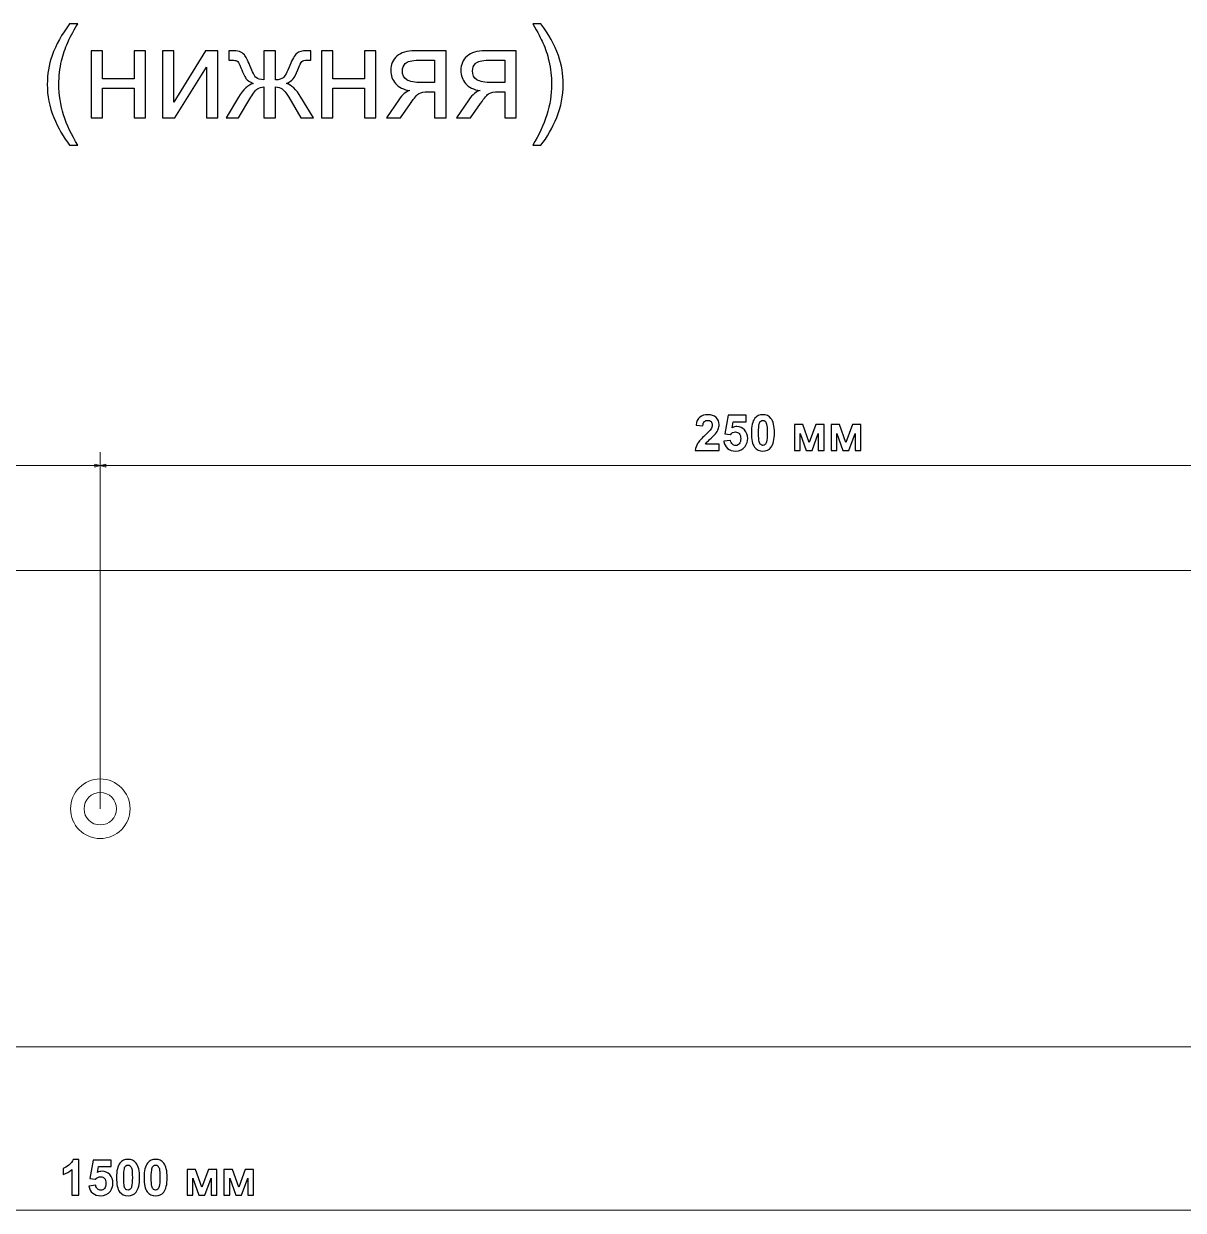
# Model space of a CAD drawing. Header units: centimetres. Extents: x -84 to 84, y -59 to 59.
# Drawn here: x -1.6 to 19.83, y -21.31 to 0.62 of the extents above; entities that cross this region are included whole.
import ezdxf

# ---------------------------------------------------------------- set-up
doc = ezdxf.new("R2010")
doc.units = ezdxf.units.CM
doc.header["$MEASUREMENT"] = 0
doc.layers.add('layer 1', color=7, linetype='Continuous')

msp = doc.modelspace()

# ---------------------------------------------------------------- linework, layer by layer
at = {"layer": 'layer 1', "color": 250}
for points, knots in [([(-0.74906, -1.6286), (-0.86472, -1.48223), (-0.96283, -1.31113), (-1.043, -1.1149), (-1.043, -1.1149), (-1.12316, -0.91868), (-1.16305, -0.71527), (-1.16305, -0.50508), (-1.16305, -0.50508), (-1.16305, -0.31963), (-1.13313, -0.14214), (-1.07331, 0.02736), (-1.07331, 0.02736), (-1.00311, 0.22439), (-0.89503, 0.42061), (-0.74906, 0.61604), (-0.74906, 0.61604), (-0.74906, 0.61604), (-0.5983, 0.61604), (-0.5983, 0.61604), (-0.5983, 0.61604), (-0.69242, 0.45411), (-0.75504, 0.33845), (-0.78535, 0.26905), (-0.78535, 0.26905), (-0.83281, 0.16177), (-0.8703, 0.0497), (-0.89742, -0.06716), (-0.89742, -0.06716), (-0.93092, -0.21274), (-0.94768, -0.35911), (-0.94768, -0.50628), (-0.94768, -0.50628), (-0.94768, -0.88079), (-0.83122, -1.25489), (-0.5983, -1.6286), (-0.5983, -1.6286), (-0.5983, -1.6286), (-0.74906, -1.6286), (-0.74906, -1.6286)], [0, 0, 0, 0, 0.09090909, 0.09090909, 0.09090909, 0.09090909, 0.18181818, 0.18181818, 0.18181818, 0.18181818, 0.27272727, 0.27272727, 0.27272727, 0.27272727, 0.36363636, 0.36363636, 0.36363636, 0.36363636, 0.45454545, 0.45454545, 0.45454545, 0.45454545, 0.54545455, 0.54545455, 0.54545455, 0.54545455, 0.63636364, 0.63636364, 0.63636364, 0.63636364, 0.72727273, 0.72727273, 0.72727273, 0.72727273, 0.81818182, 0.81818182, 0.81818182, 0.81818182, 1, 1, 1, 1]), ([(7.95669, -1.6286), (7.95669, -1.6286), (7.80593, -1.6286), (7.80593, -1.6286), (7.80593, -1.6286), (8.03885, -1.25489), (8.15531, -0.88079), (8.15531, -0.50628), (8.15531, -0.50628), (8.15531, -0.35991), (8.13856, -0.21473), (8.10506, -0.07075), (8.10506, -0.07075), (8.07874, 0.04611), (8.04165, 0.15818), (7.99418, 0.26586), (7.99418, 0.26586), (7.96387, 0.33566), (7.90086, 0.45252), (7.80593, 0.61604), (7.80593, 0.61604), (7.80593, 0.61604), (7.95669, 0.61604), (7.95669, 0.61604), (7.95669, 0.61604), (8.10267, 0.42061), (8.21075, 0.22439), (8.28095, 0.02736), (8.28095, 0.02736), (8.34077, -0.14214), (8.37068, -0.31963), (8.37068, -0.50508), (8.37068, -0.50508), (8.37068, -0.71527), (8.3304, -0.91868), (8.24984, -1.1149), (8.24984, -1.1149), (8.16967, -1.31113), (8.07196, -1.48223), (7.95669, -1.6286)], [0, 0, 0, 0, 0.09090909, 0.09090909, 0.09090909, 0.09090909, 0.18181818, 0.18181818, 0.18181818, 0.18181818, 0.27272727, 0.27272727, 0.27272727, 0.27272727, 0.36363636, 0.36363636, 0.36363636, 0.36363636, 0.45454545, 0.45454545, 0.45454545, 0.45454545, 0.54545455, 0.54545455, 0.54545455, 0.54545455, 0.63636364, 0.63636364, 0.63636364, 0.63636364, 0.72727273, 0.72727273, 0.72727273, 0.72727273, 0.81818182, 0.81818182, 0.81818182, 0.81818182, 1, 1, 1, 1]), ([(-0.35421, 0.1159), (-0.35421, 0.1159), (-0.14363, 0.1159), (-0.14363, 0.1159), (-0.14363, 0.1159), (-0.14363, 0.1159), (-0.14363, -0.40099), (-0.14363, -0.40099), (-0.14363, -0.40099), (-0.14363, -0.40099), (0.44027, -0.40099), (0.44027, -0.40099), (0.44027, -0.40099), (0.44027, -0.40099), (0.44027, 0.1159), (0.44027, 0.1159), (0.44027, 0.1159), (0.44027, 0.1159), (0.65085, 0.1159), (0.65085, 0.1159), (0.65085, 0.1159), (0.65085, 0.1159), (0.65085, -1.12607), (0.65085, -1.12607), (0.65085, -1.12607), (0.65085, -1.12607), (0.44027, -1.12607), (0.44027, -1.12607), (0.44027, -1.12607), (0.44027, -1.12607), (0.44027, -0.57568), (0.44027, -0.57568), (0.44027, -0.57568), (0.44027, -0.57568), (-0.14363, -0.57568), (-0.14363, -0.57568), (-0.14363, -0.57568), (-0.14363, -0.57568), (-0.14363, -1.12607), (-0.14363, -1.12607), (-0.14363, -1.12607), (-0.14363, -1.12607), (-0.35421, -1.12607), (-0.35421, -1.12607), (-0.35421, -1.12607), (-0.35421, -1.12607), (-0.35421, 0.1159), (-0.35421, 0.1159)], [0, 0, 0, 0, 0.07692308, 0.07692308, 0.07692308, 0.07692308, 0.15384615, 0.15384615, 0.15384615, 0.15384615, 0.23076923, 0.23076923, 0.23076923, 0.23076923, 0.30769231, 0.30769231, 0.30769231, 0.30769231, 0.38461538, 0.38461538, 0.38461538, 0.38461538, 0.46153846, 0.46153846, 0.46153846, 0.46153846, 0.53846154, 0.53846154, 0.53846154, 0.53846154, 0.61538462, 0.61538462, 0.61538462, 0.61538462, 0.69230769, 0.69230769, 0.69230769, 0.69230769, 0.76923077, 0.76923077, 0.76923077, 0.76923077, 0.84615385, 0.84615385, 0.84615385, 0.84615385, 1, 1, 1, 1]), ([(0.96713, 0.1159), (0.96713, 0.1159), (1.17771, 0.1159), (1.17771, 0.1159), (1.17771, 0.1159), (1.17771, 0.1159), (1.17771, -0.83133), (1.17771, -0.83133), (1.17771, -0.83133), (1.17771, -0.83133), (1.7628, 0.1159), (1.7628, 0.1159), (1.7628, 0.1159), (1.7628, 0.1159), (1.98894, 0.1159), (1.98894, 0.1159), (1.98894, 0.1159), (1.98894, 0.1159), (1.98894, -1.12607), (1.98894, -1.12607), (1.98894, -1.12607), (1.98894, -1.12607), (1.77836, -1.12607), (1.77836, -1.12607), (1.77836, -1.12607), (1.77836, -1.12607), (1.77836, -0.18482), (1.77836, -0.18482), (1.77836, -0.18482), (1.77836, -0.18482), (1.19407, -1.12607), (1.19407, -1.12607), (1.19407, -1.12607), (1.19407, -1.12607), (0.96713, -1.12607), (0.96713, -1.12607), (0.96713, -1.12607), (0.96713, -1.12607), (0.96713, 0.1159), (0.96713, 0.1159)], [0, 0, 0, 0, 0.09090909, 0.09090909, 0.09090909, 0.09090909, 0.18181818, 0.18181818, 0.18181818, 0.18181818, 0.27272727, 0.27272727, 0.27272727, 0.27272727, 0.36363636, 0.36363636, 0.36363636, 0.36363636, 0.45454545, 0.45454545, 0.45454545, 0.45454545, 0.54545455, 0.54545455, 0.54545455, 0.54545455, 0.63636364, 0.63636364, 0.63636364, 0.63636364, 0.72727273, 0.72727273, 0.72727273, 0.72727273, 0.81818182, 0.81818182, 0.81818182, 0.81818182, 1, 1, 1, 1]), ([(3.05542, 0.1159), (3.05542, 0.1159), (3.05542, -0.42013), (3.05542, -0.42013), (3.05542, -0.42013), (3.12323, -0.42013), (3.17109, -0.40737), (3.19861, -0.38224), (3.19861, -0.38224), (3.22613, -0.35672), (3.26561, -0.28214), (3.31666, -0.1577), (3.31666, -0.1577), (3.36452, -0.03964), (3.40799, 0.03534), (3.44708, 0.06804), (3.44708, 0.06804), (3.48537, 0.09995), (3.54599, 0.1159), (3.62935, 0.1159), (3.62935, 0.1159), (3.62935, 0.1159), (3.70632, 0.1159), (3.70632, 0.1159), (3.70632, 0.1159), (3.70632, 0.1159), (3.70632, -0.05759), (3.70632, -0.05759), (3.70632, -0.05759), (3.70632, -0.05759), (3.64929, -0.05639), (3.64929, -0.05639), (3.64929, -0.05639), (3.59305, -0.05639), (3.55756, -0.06477), (3.542, -0.08112), (3.542, -0.08112), (3.52565, -0.09827), (3.50052, -0.14932), (3.46702, -0.23427), (3.46702, -0.23427), (3.43591, -0.31564), (3.4072, -0.37147), (3.38087, -0.40298), (3.38087, -0.40298), (3.35455, -0.43409), (3.31307, -0.46241), (3.25723, -0.48833), (3.25723, -0.48833), (3.34817, -0.51266), (3.43671, -0.59682), (3.52326, -0.74119), (3.52326, -0.74119), (3.52326, -0.74119), (3.75418, -1.12607), (3.75418, -1.12607), (3.75418, -1.12607), (3.75418, -1.12607), (3.52286, -1.12607), (3.52286, -1.12607), (3.52286, -1.12607), (3.52286, -1.12607), (3.29792, -0.74159), (3.29792, -0.74159), (3.29792, -0.74159), (3.25205, -0.66342), (3.21177, -0.61237), (3.17787, -0.58804), (3.17787, -0.58804), (3.14357, -0.56371), (3.10289, -0.55175), (3.05542, -0.55175), (3.05542, -0.55175), (3.05542, -0.55175), (3.05542, -1.12607), (3.05542, -1.12607), (3.05542, -1.12607), (3.05542, -1.12607), (2.84005, -1.12607), (2.84005, -1.12607), (2.84005, -1.12607), (2.84005, -1.12607), (2.84005, -0.55175), (2.84005, -0.55175), (2.84005, -0.55175), (2.79339, -0.55175), (2.75311, -0.56371), (2.71921, -0.58764), (2.71921, -0.58764), (2.68491, -0.61157), (2.64502, -0.66302), (2.59956, -0.74199), (2.59956, -0.74199), (2.59956, -0.74199), (2.37262, -1.12607), (2.37262, -1.12607), (2.37262, -1.12607), (2.37262, -1.12607), (2.14129, -1.12607), (2.14129, -1.12607), (2.14129, -1.12607), (2.14129, -1.12607), (2.37142, -0.74119), (2.37142, -0.74119), (2.37142, -0.74119), (2.45877, -0.59682), (2.54811, -0.51266), (2.63904, -0.48833), (2.63904, -0.48833), (2.57682, -0.45962), (2.53295, -0.42811), (2.50822, -0.39421), (2.50822, -0.39421), (2.4831, -0.36031), (2.446, -0.27934), (2.39615, -0.15132), (2.39615, -0.15132), (2.379, -0.10824), (2.36065, -0.08192), (2.34111, -0.07235), (2.34111, -0.07235), (2.32077, -0.06238), (2.29086, -0.05759), (2.25097, -0.05759), (2.25097, -0.05759), (2.241, -0.05759), (2.22026, -0.05799), (2.18915, -0.05879), (2.18915, -0.05879), (2.18915, -0.05879), (2.18915, 0.1159), (2.18915, 0.1159), (2.18915, 0.1159), (2.18915, 0.1159), (2.21827, 0.1159), (2.21827, 0.1159), (2.21827, 0.1159), (2.29963, 0.1159), (2.35666, 0.11112), (2.38977, 0.10115), (2.38977, 0.10115), (2.42287, 0.09157), (2.45239, 0.07083), (2.47871, 0.03933), (2.47871, 0.03933), (2.50463, 0.00782), (2.53853, -0.05759), (2.58001, -0.1577), (2.58001, -0.1577), (2.63066, -0.28014), (2.66975, -0.35432), (2.69687, -0.38065), (2.69687, -0.38065), (2.72399, -0.40697), (2.77185, -0.42013), (2.84005, -0.42013), (2.84005, -0.42013), (2.84005, -0.42013), (2.84005, 0.1159), (2.84005, 0.1159), (2.84005, 0.1159), (2.84005, 0.1159), (3.05542, 0.1159), (3.05542, 0.1159)], [0, 0, 0, 0, 0.02380952, 0.02380952, 0.02380952, 0.02380952, 0.04761905, 0.04761905, 0.04761905, 0.04761905, 0.07142857, 0.07142857, 0.07142857, 0.07142857, 0.0952381, 0.0952381, 0.0952381, 0.0952381, 0.11904762, 0.11904762, 0.11904762, 0.11904762, 0.14285714, 0.14285714, 0.14285714, 0.14285714, 0.16666667, 0.16666667, 0.16666667, 0.16666667, 0.19047619, 0.19047619, 0.19047619, 0.19047619, 0.21428571, 0.21428571, 0.21428571, 0.21428571, 0.23809524, 0.23809524, 0.23809524, 0.23809524, 0.26190476, 0.26190476, 0.26190476, 0.26190476, 0.28571429, 0.28571429, 0.28571429, 0.28571429, 0.30952381, 0.30952381, 0.30952381, 0.30952381, 0.33333333, 0.33333333, 0.33333333, 0.33333333, 0.35714286, 0.35714286, 0.35714286, 0.35714286, 0.38095238, 0.38095238, 0.38095238, 0.38095238, 0.4047619, 0.4047619, 0.4047619, 0.4047619, 0.42857143, 0.42857143, 0.42857143, 0.42857143, 0.45238095, 0.45238095, 0.45238095, 0.45238095, 0.47619048, 0.47619048, 0.47619048, 0.47619048, 0.5, 0.5, 0.5, 0.5, 0.52380952, 0.52380952, 0.52380952, 0.52380952, 0.54761905, 0.54761905, 0.54761905, 0.54761905, 0.57142857, 0.57142857, 0.57142857, 0.57142857, 0.5952381, 0.5952381, 0.5952381, 0.5952381, 0.61904762, 0.61904762, 0.61904762, 0.61904762, 0.64285714, 0.64285714, 0.64285714, 0.64285714, 0.66666667, 0.66666667, 0.66666667, 0.66666667, 0.69047619, 0.69047619, 0.69047619, 0.69047619, 0.71428571, 0.71428571, 0.71428571, 0.71428571, 0.73809524, 0.73809524, 0.73809524, 0.73809524, 0.76190476, 0.76190476, 0.76190476, 0.76190476, 0.78571429, 0.78571429, 0.78571429, 0.78571429, 0.80952381, 0.80952381, 0.80952381, 0.80952381, 0.83333333, 0.83333333, 0.83333333, 0.83333333, 0.85714286, 0.85714286, 0.85714286, 0.85714286, 0.88095238, 0.88095238, 0.88095238, 0.88095238, 0.9047619, 0.9047619, 0.9047619, 0.9047619, 0.92857143, 0.92857143, 0.92857143, 0.92857143, 0.95238095, 0.95238095, 0.95238095, 0.95238095, 1, 1, 1, 1]), ([(3.90494, 0.1159), (3.90494, 0.1159), (4.11552, 0.1159), (4.11552, 0.1159), (4.11552, 0.1159), (4.11552, 0.1159), (4.11552, -0.40099), (4.11552, -0.40099), (4.11552, -0.40099), (4.11552, -0.40099), (4.69942, -0.40099), (4.69942, -0.40099), (4.69942, -0.40099), (4.69942, -0.40099), (4.69942, 0.1159), (4.69942, 0.1159), (4.69942, 0.1159), (4.69942, 0.1159), (4.91, 0.1159), (4.91, 0.1159), (4.91, 0.1159), (4.91, 0.1159), (4.91, -1.12607), (4.91, -1.12607), (4.91, -1.12607), (4.91, -1.12607), (4.69942, -1.12607), (4.69942, -1.12607), (4.69942, -1.12607), (4.69942, -1.12607), (4.69942, -0.57568), (4.69942, -0.57568), (4.69942, -0.57568), (4.69942, -0.57568), (4.11552, -0.57568), (4.11552, -0.57568), (4.11552, -0.57568), (4.11552, -0.57568), (4.11552, -1.12607), (4.11552, -1.12607), (4.11552, -1.12607), (4.11552, -1.12607), (3.90494, -1.12607), (3.90494, -1.12607), (3.90494, -1.12607), (3.90494, -1.12607), (3.90494, 0.1159), (3.90494, 0.1159)], [0, 0, 0, 0, 0.07692308, 0.07692308, 0.07692308, 0.07692308, 0.15384615, 0.15384615, 0.15384615, 0.15384615, 0.23076923, 0.23076923, 0.23076923, 0.23076923, 0.30769231, 0.30769231, 0.30769231, 0.30769231, 0.38461538, 0.38461538, 0.38461538, 0.38461538, 0.46153846, 0.46153846, 0.46153846, 0.46153846, 0.53846154, 0.53846154, 0.53846154, 0.53846154, 0.61538462, 0.61538462, 0.61538462, 0.61538462, 0.69230769, 0.69230769, 0.69230769, 0.69230769, 0.76923077, 0.76923077, 0.76923077, 0.76923077, 0.84615385, 0.84615385, 0.84615385, 0.84615385, 1, 1, 1, 1]), ([(6.20502, 0.1159), (6.20502, 0.1159), (6.20502, -1.12607), (6.20502, -1.12607), (6.20502, -1.12607), (6.20502, -1.12607), (5.99443, -1.12607), (5.99443, -1.12607), (5.99443, -1.12607), (5.99443, -1.12607), (5.99443, -0.64268), (5.99443, -0.64268), (5.99443, -0.64268), (5.99443, -0.64268), (5.87319, -0.64268), (5.87319, -0.64268), (5.87319, -0.64268), (5.7994, -0.64268), (5.74437, -0.65225), (5.70807, -0.6718), (5.70807, -0.6718), (5.67178, -0.69134), (5.61873, -0.75236), (5.54894, -0.85566), (5.54894, -0.85566), (5.54894, -0.85566), (5.36388, -1.12607), (5.36388, -1.12607), (5.36388, -1.12607), (5.36388, -1.12607), (5.10304, -1.12607), (5.10304, -1.12607), (5.10304, -1.12607), (5.10304, -1.12607), (5.33037, -0.79264), (5.33037, -0.79264), (5.33037, -0.79264), (5.39977, -0.69054), (5.46917, -0.63311), (5.53817, -0.61995), (5.53817, -0.61995), (5.41812, -0.6036), (5.32878, -0.56012), (5.27055, -0.48993), (5.27055, -0.48993), (5.21232, -0.41973), (5.1832, -0.33877), (5.1832, -0.24744), (5.1832, -0.24744), (5.1832, -0.13935), (5.22109, -0.05201), (5.29727, 0.015), (5.29727, 0.015), (5.37345, 0.0824), (5.48393, 0.1159), (5.6283, 0.1159), (5.6283, 0.1159), (5.6283, 0.1159), (6.20502, 0.1159), (6.20502, 0.1159)], [0, 0, 0, 0, 0.0625, 0.0625, 0.0625, 0.0625, 0.125, 0.125, 0.125, 0.125, 0.1875, 0.1875, 0.1875, 0.1875, 0.25, 0.25, 0.25, 0.25, 0.3125, 0.3125, 0.3125, 0.3125, 0.375, 0.375, 0.375, 0.375, 0.4375, 0.4375, 0.4375, 0.4375, 0.5, 0.5, 0.5, 0.5, 0.5625, 0.5625, 0.5625, 0.5625, 0.625, 0.625, 0.625, 0.625, 0.6875, 0.6875, 0.6875, 0.6875, 0.75, 0.75, 0.75, 0.75, 0.8125, 0.8125, 0.8125, 0.8125, 0.875, 0.875, 0.875, 0.875, 1, 1, 1, 1]), ([(7.50083, 0.1159), (7.50083, 0.1159), (7.50083, -1.12607), (7.50083, -1.12607), (7.50083, -1.12607), (7.50083, -1.12607), (7.29024, -1.12607), (7.29024, -1.12607), (7.29024, -1.12607), (7.29024, -1.12607), (7.29024, -0.64268), (7.29024, -0.64268), (7.29024, -0.64268), (7.29024, -0.64268), (7.169, -0.64268), (7.169, -0.64268), (7.169, -0.64268), (7.09521, -0.64268), (7.04018, -0.65225), (7.00388, -0.6718), (7.00388, -0.6718), (6.96759, -0.69134), (6.91454, -0.75236), (6.84475, -0.85566), (6.84475, -0.85566), (6.84475, -0.85566), (6.65969, -1.12607), (6.65969, -1.12607), (6.65969, -1.12607), (6.65969, -1.12607), (6.39885, -1.12607), (6.39885, -1.12607), (6.39885, -1.12607), (6.39885, -1.12607), (6.62618, -0.79264), (6.62618, -0.79264), (6.62618, -0.79264), (6.69558, -0.69054), (6.76498, -0.63311), (6.83398, -0.61995), (6.83398, -0.61995), (6.71393, -0.6036), (6.62459, -0.56012), (6.56636, -0.48993), (6.56636, -0.48993), (6.50813, -0.41973), (6.47901, -0.33877), (6.47901, -0.24744), (6.47901, -0.24744), (6.47901, -0.13935), (6.5169, -0.05201), (6.59308, 0.015), (6.59308, 0.015), (6.66926, 0.0824), (6.77974, 0.1159), (6.92411, 0.1159), (6.92411, 0.1159), (6.92411, 0.1159), (7.50083, 0.1159), (7.50083, 0.1159)], [0, 0, 0, 0, 0.0625, 0.0625, 0.0625, 0.0625, 0.125, 0.125, 0.125, 0.125, 0.1875, 0.1875, 0.1875, 0.1875, 0.25, 0.25, 0.25, 0.25, 0.3125, 0.3125, 0.3125, 0.3125, 0.375, 0.375, 0.375, 0.375, 0.4375, 0.4375, 0.4375, 0.4375, 0.5, 0.5, 0.5, 0.5, 0.5625, 0.5625, 0.5625, 0.5625, 0.625, 0.625, 0.625, 0.625, 0.6875, 0.6875, 0.6875, 0.6875, 0.75, 0.75, 0.75, 0.75, 0.8125, 0.8125, 0.8125, 0.8125, 0.875, 0.875, 0.875, 0.875, 1, 1, 1, 1]), ([(5.99443, -0.05879), (5.99443, -0.05879), (5.69531, -0.05879), (5.69531, -0.05879), (5.69531, -0.05879), (5.57007, -0.05879), (5.48911, -0.07833), (5.45282, -0.11742), (5.45282, -0.11742), (5.41652, -0.1565), (5.39858, -0.20237), (5.39858, -0.25462), (5.39858, -0.25462), (5.39858, -0.3288), (5.4253, -0.38344), (5.47874, -0.41814), (5.47874, -0.41814), (5.53179, -0.45284), (5.62631, -0.47039), (5.76191, -0.47039), (5.76191, -0.47039), (5.76191, -0.47039), (5.99443, -0.47039), (5.99443, -0.47039), (5.99443, -0.47039), (5.99443, -0.47039), (5.99443, -0.05879), (5.99443, -0.05879)], [0, 0, 0, 0, 0.125, 0.125, 0.125, 0.125, 0.25, 0.25, 0.25, 0.25, 0.375, 0.375, 0.375, 0.375, 0.5, 0.5, 0.5, 0.5, 0.625, 0.625, 0.625, 0.625, 0.75, 0.75, 0.75, 0.75, 1, 1, 1, 1]), ([(7.29024, -0.05879), (7.29024, -0.05879), (6.99112, -0.05879), (6.99112, -0.05879), (6.99112, -0.05879), (6.86588, -0.05879), (6.78492, -0.07833), (6.74863, -0.11742), (6.74863, -0.11742), (6.71233, -0.1565), (6.69439, -0.20237), (6.69439, -0.25462), (6.69439, -0.25462), (6.69439, -0.3288), (6.72111, -0.38344), (6.77455, -0.41814), (6.77455, -0.41814), (6.8276, -0.45284), (6.92212, -0.47039), (7.05772, -0.47039), (7.05772, -0.47039), (7.05772, -0.47039), (7.29024, -0.47039), (7.29024, -0.47039), (7.29024, -0.47039), (7.29024, -0.47039), (7.29024, -0.05879), (7.29024, -0.05879)], [0, 0, 0, 0, 0.125, 0.125, 0.125, 0.125, 0.25, 0.25, 0.25, 0.25, 0.375, 0.375, 0.375, 0.375, 0.5, 0.5, 0.5, 0.5, 0.625, 0.625, 0.625, 0.625, 0.75, 0.75, 0.75, 0.75, 1, 1, 1, 1])]:
    msp.add_open_spline(points, degree=3, knots=knots, dxfattribs=at)
at = {"layer": 'layer 1', "color": 155}
for points, knots in [([(11.25134, -7.15262), (11.25134, -7.15262), (11.25134, -7.26911), (11.25134, -7.26911), (11.25134, -7.26911), (11.25134, -7.26911), (10.81016, -7.26911), (10.81016, -7.26911), (10.81016, -7.26911), (10.8149, -7.22478), (10.82927, -7.18289), (10.85312, -7.1433), (10.85312, -7.1433), (10.87696, -7.1037), (10.9242, -7.05112), (10.99452, -6.98554), (10.99452, -6.98554), (11.05124, -6.93264), (11.08594, -6.89672), (11.09878, -6.87792), (11.09878, -6.87792), (11.11605, -6.85193), (11.12477, -6.82625), (11.12477, -6.80072), (11.12477, -6.80072), (11.12477, -6.77259), (11.11728, -6.75103), (11.10214, -6.7359), (11.10214, -6.7359), (11.08716, -6.72077), (11.06637, -6.71327), (11.03992, -6.71327), (11.03992, -6.71327), (11.01363, -6.71327), (10.99284, -6.72122), (10.97725, -6.73712), (10.97725, -6.73712), (10.96181, -6.75287), (10.95294, -6.77916), (10.9505, -6.816), (10.9505, -6.816), (10.9505, -6.816), (10.82484, -6.80347), (10.82484, -6.80347), (10.82484, -6.80347), (10.83233, -6.73407), (10.85572, -6.68423), (10.89516, -6.65396), (10.89516, -6.65396), (10.9346, -6.62385), (10.98382, -6.60871), (11.04298, -6.60871), (11.04298, -6.60871), (11.1078, -6.60871), (11.1587, -6.62629), (11.19585, -6.6613), (11.19585, -6.6613), (11.23285, -6.69631), (11.25134, -6.73987), (11.25134, -6.792), (11.25134, -6.792), (11.25134, -6.82166), (11.24599, -6.84979), (11.23544, -6.87669), (11.23544, -6.87669), (11.2249, -6.90344), (11.20808, -6.93142), (11.185, -6.96077), (11.185, -6.96077), (11.16986, -6.98034), (11.14219, -7.00831), (11.10245, -7.04485), (11.10245, -7.04485), (11.06255, -7.08139), (11.03733, -7.10554), (11.02678, -7.11762), (11.02678, -7.11762), (11.01608, -7.12954), (11.00752, -7.14131), (11.00094, -7.15262), (11.00094, -7.15262), (11.00094, -7.15262), (11.25134, -7.15262), (11.25134, -7.15262)], [0, 0, 0, 0, 0.04545455, 0.04545455, 0.04545455, 0.04545455, 0.09090909, 0.09090909, 0.09090909, 0.09090909, 0.13636364, 0.13636364, 0.13636364, 0.13636364, 0.18181818, 0.18181818, 0.18181818, 0.18181818, 0.22727273, 0.22727273, 0.22727273, 0.22727273, 0.27272727, 0.27272727, 0.27272727, 0.27272727, 0.31818182, 0.31818182, 0.31818182, 0.31818182, 0.36363636, 0.36363636, 0.36363636, 0.36363636, 0.40909091, 0.40909091, 0.40909091, 0.40909091, 0.45454545, 0.45454545, 0.45454545, 0.45454545, 0.5, 0.5, 0.5, 0.5, 0.54545455, 0.54545455, 0.54545455, 0.54545455, 0.59090909, 0.59090909, 0.59090909, 0.59090909, 0.63636364, 0.63636364, 0.63636364, 0.63636364, 0.68181818, 0.68181818, 0.68181818, 0.68181818, 0.72727273, 0.72727273, 0.72727273, 0.72727273, 0.77272727, 0.77272727, 0.77272727, 0.77272727, 0.81818182, 0.81818182, 0.81818182, 0.81818182, 0.86363636, 0.86363636, 0.86363636, 0.86363636, 0.90909091, 0.90909091, 0.90909091, 0.90909091, 1, 1, 1, 1]), ([(11.33772, -7.10049), (11.33772, -7.10049), (11.46338, -7.0875), (11.46338, -7.0875), (11.46338, -7.0875), (11.46705, -7.11593), (11.47759, -7.13856), (11.49517, -7.15522), (11.49517, -7.15522), (11.51291, -7.17188), (11.53324, -7.18014), (11.55632, -7.18014), (11.55632, -7.18014), (11.58262, -7.18014), (11.60493, -7.16944), (11.62313, -7.14788), (11.62313, -7.14788), (11.64132, -7.12633), (11.65049, -7.09392), (11.65049, -7.05066), (11.65049, -7.05066), (11.65049, -7.01), (11.64147, -6.97957), (11.62328, -6.95924), (11.62328, -6.95924), (11.60524, -6.93891), (11.5817, -6.92882), (11.55265, -6.92882), (11.55265, -6.92882), (11.51642, -6.92882), (11.48386, -6.94472), (11.45512, -6.97652), (11.45512, -6.97652), (11.45512, -6.97652), (11.35331, -6.96184), (11.35331, -6.96184), (11.35331, -6.96184), (11.35331, -6.96184), (11.41752, -6.62064), (11.41752, -6.62064), (11.41752, -6.62064), (11.41752, -6.62064), (11.75047, -6.62064), (11.75047, -6.62064), (11.75047, -6.62064), (11.75047, -6.62064), (11.75047, -6.73804), (11.75047, -6.73804), (11.75047, -6.73804), (11.75047, -6.73804), (11.51306, -6.73804), (11.51306, -6.73804), (11.51306, -6.73804), (11.51306, -6.73804), (11.49319, -6.84979), (11.49319, -6.84979), (11.49319, -6.84979), (11.52116, -6.83588), (11.5499, -6.82884), (11.57925, -6.82884), (11.57925, -6.82884), (11.6352, -6.82884), (11.68259, -6.84918), (11.72142, -6.88999), (11.72142, -6.88999), (11.7604, -6.93066), (11.77982, -6.98355), (11.77982, -7.04867), (11.77982, -7.04867), (11.77982, -7.10294), (11.76407, -7.15125), (11.73273, -7.1939), (11.73273, -7.1939), (11.68993, -7.25199), (11.63062, -7.28103), (11.55479, -7.28103), (11.55479, -7.28103), (11.4941, -7.28103), (11.44457, -7.26468), (11.40636, -7.23212), (11.40636, -7.23212), (11.36799, -7.1994), (11.34521, -7.15568), (11.33772, -7.10049)], [0, 0, 0, 0, 0.04545455, 0.04545455, 0.04545455, 0.04545455, 0.09090909, 0.09090909, 0.09090909, 0.09090909, 0.13636364, 0.13636364, 0.13636364, 0.13636364, 0.18181818, 0.18181818, 0.18181818, 0.18181818, 0.22727273, 0.22727273, 0.22727273, 0.22727273, 0.27272727, 0.27272727, 0.27272727, 0.27272727, 0.31818182, 0.31818182, 0.31818182, 0.31818182, 0.36363636, 0.36363636, 0.36363636, 0.36363636, 0.40909091, 0.40909091, 0.40909091, 0.40909091, 0.45454545, 0.45454545, 0.45454545, 0.45454545, 0.5, 0.5, 0.5, 0.5, 0.54545455, 0.54545455, 0.54545455, 0.54545455, 0.59090909, 0.59090909, 0.59090909, 0.59090909, 0.63636364, 0.63636364, 0.63636364, 0.63636364, 0.68181818, 0.68181818, 0.68181818, 0.68181818, 0.72727273, 0.72727273, 0.72727273, 0.72727273, 0.77272727, 0.77272727, 0.77272727, 0.77272727, 0.81818182, 0.81818182, 0.81818182, 0.81818182, 0.86363636, 0.86363636, 0.86363636, 0.86363636, 0.90909091, 0.90909091, 0.90909091, 0.90909091, 1, 1, 1, 1]), ([(12.05927, -6.60871), (12.12286, -6.60871), (12.17254, -6.63149), (12.20847, -6.67704), (12.20847, -6.67704), (12.25112, -6.73085), (12.27252, -6.82028), (12.27252, -6.94503), (12.27252, -6.94503), (12.27252, -7.06961), (12.25097, -7.1592), (12.20801, -7.21362), (12.20801, -7.21362), (12.17239, -7.25856), (12.12286, -7.28103), (12.05927, -7.28103), (12.05927, -7.28103), (11.99537, -7.28103), (11.94385, -7.25642), (11.90472, -7.2072), (11.90472, -7.2072), (11.86558, -7.15797), (11.84601, -7.07007), (11.84601, -6.9438), (11.84601, -6.9438), (11.84601, -6.81983), (11.86757, -6.73055), (11.91052, -6.67613), (11.91052, -6.67613), (11.94614, -6.63118), (11.99567, -6.60871), (12.05927, -6.60871)], [0, 0, 0, 0, 0.11111111, 0.11111111, 0.11111111, 0.11111111, 0.22222222, 0.22222222, 0.22222222, 0.22222222, 0.33333333, 0.33333333, 0.33333333, 0.33333333, 0.44444444, 0.44444444, 0.44444444, 0.44444444, 0.55555556, 0.55555556, 0.55555556, 0.55555556, 0.66666667, 0.66666667, 0.66666667, 0.66666667, 0.77777778, 0.77777778, 0.77777778, 0.77777778, 1, 1, 1, 1]), ([(12.05927, -6.71327), (12.04429, -6.71327), (12.03083, -6.71817), (12.01921, -6.72795), (12.01921, -6.72795), (12.00744, -6.73758), (11.99827, -6.75501), (11.99185, -6.78023), (11.99185, -6.78023), (11.98329, -6.81279), (11.97901, -6.86783), (11.97901, -6.94503), (11.97901, -6.94503), (11.97901, -7.02238), (11.98283, -7.07542), (11.99048, -7.10432), (11.99048, -7.10432), (11.99812, -7.13321), (12.00775, -7.15247), (12.01937, -7.1621), (12.01937, -7.1621), (12.03099, -7.17173), (12.04429, -7.17647), (12.05927, -7.17647), (12.05927, -7.17647), (12.07425, -7.17647), (12.0877, -7.17158), (12.09947, -7.1618), (12.09947, -7.1618), (12.11109, -7.15216), (12.12026, -7.13474), (12.12668, -7.10951), (12.12668, -7.10951), (12.13524, -7.07726), (12.13952, -7.02238), (12.13952, -6.94503), (12.13952, -6.94503), (12.13952, -6.86783), (12.1357, -6.81478), (12.12806, -6.78589), (12.12806, -6.78589), (12.12041, -6.757), (12.11078, -6.73758), (12.09917, -6.72795), (12.09917, -6.72795), (12.08755, -6.71817), (12.07425, -6.71327), (12.05927, -6.71327)], [0, 0, 0, 0, 0.07692308, 0.07692308, 0.07692308, 0.07692308, 0.15384615, 0.15384615, 0.15384615, 0.15384615, 0.23076923, 0.23076923, 0.23076923, 0.23076923, 0.30769231, 0.30769231, 0.30769231, 0.30769231, 0.38461538, 0.38461538, 0.38461538, 0.38461538, 0.46153846, 0.46153846, 0.46153846, 0.46153846, 0.53846154, 0.53846154, 0.53846154, 0.53846154, 0.61538462, 0.61538462, 0.61538462, 0.61538462, 0.69230769, 0.69230769, 0.69230769, 0.69230769, 0.76923077, 0.76923077, 0.76923077, 0.76923077, 0.84615385, 0.84615385, 0.84615385, 0.84615385, 1, 1, 1, 1]), ([(12.64216, -6.79307), (12.64216, -6.79307), (12.799, -6.79307), (12.799, -6.79307), (12.799, -6.79307), (12.799, -6.79307), (12.91595, -7.1248), (12.91595, -7.1248), (12.91595, -7.1248), (12.91595, -7.1248), (13.03488, -6.79307), (13.03488, -6.79307), (13.03488, -6.79307), (13.03488, -6.79307), (13.19066, -6.79307), (13.19066, -6.79307), (13.19066, -6.79307), (13.19066, -6.79307), (13.19066, -7.26911), (13.19066, -7.26911), (13.19066, -7.26911), (13.19066, -7.26911), (13.08334, -7.26911), (13.08334, -7.26911), (13.08334, -7.26911), (13.08334, -7.26911), (13.08334, -6.95573), (13.08334, -6.95573), (13.08334, -6.95573), (13.08334, -6.95573), (12.96808, -7.26911), (12.96808, -7.26911), (12.96808, -7.26911), (12.96808, -7.26911), (12.86, -7.26911), (12.86, -7.26911), (12.86, -7.26911), (12.86, -7.26911), (12.74947, -6.95573), (12.74947, -6.95573), (12.74947, -6.95573), (12.74947, -6.95573), (12.74947, -7.26911), (12.74947, -7.26911), (12.74947, -7.26911), (12.74947, -7.26911), (12.64216, -7.26911), (12.64216, -7.26911), (12.64216, -7.26911), (12.64216, -7.26911), (12.64216, -6.79307), (12.64216, -6.79307)], [0, 0, 0, 0, 0.07142857, 0.07142857, 0.07142857, 0.07142857, 0.14285714, 0.14285714, 0.14285714, 0.14285714, 0.21428571, 0.21428571, 0.21428571, 0.21428571, 0.28571429, 0.28571429, 0.28571429, 0.28571429, 0.35714286, 0.35714286, 0.35714286, 0.35714286, 0.42857143, 0.42857143, 0.42857143, 0.42857143, 0.5, 0.5, 0.5, 0.5, 0.57142857, 0.57142857, 0.57142857, 0.57142857, 0.64285714, 0.64285714, 0.64285714, 0.64285714, 0.71428571, 0.71428571, 0.71428571, 0.71428571, 0.78571429, 0.78571429, 0.78571429, 0.78571429, 0.85714286, 0.85714286, 0.85714286, 0.85714286, 1, 1, 1, 1]), ([(13.3206, -6.79307), (13.3206, -6.79307), (13.47744, -6.79307), (13.47744, -6.79307), (13.47744, -6.79307), (13.47744, -6.79307), (13.59439, -7.1248), (13.59439, -7.1248), (13.59439, -7.1248), (13.59439, -7.1248), (13.71332, -6.79307), (13.71332, -6.79307), (13.71332, -6.79307), (13.71332, -6.79307), (13.8691, -6.79307), (13.8691, -6.79307), (13.8691, -6.79307), (13.8691, -6.79307), (13.8691, -7.26911), (13.8691, -7.26911), (13.8691, -7.26911), (13.8691, -7.26911), (13.76178, -7.26911), (13.76178, -7.26911), (13.76178, -7.26911), (13.76178, -7.26911), (13.76178, -6.95573), (13.76178, -6.95573), (13.76178, -6.95573), (13.76178, -6.95573), (13.64652, -7.26911), (13.64652, -7.26911), (13.64652, -7.26911), (13.64652, -7.26911), (13.53844, -7.26911), (13.53844, -7.26911), (13.53844, -7.26911), (13.53844, -7.26911), (13.42791, -6.95573), (13.42791, -6.95573), (13.42791, -6.95573), (13.42791, -6.95573), (13.42791, -7.26911), (13.42791, -7.26911), (13.42791, -7.26911), (13.42791, -7.26911), (13.3206, -7.26911), (13.3206, -7.26911), (13.3206, -7.26911), (13.3206, -7.26911), (13.3206, -6.79307), (13.3206, -6.79307)], [0, 0, 0, 0, 0.07142857, 0.07142857, 0.07142857, 0.07142857, 0.14285714, 0.14285714, 0.14285714, 0.14285714, 0.21428571, 0.21428571, 0.21428571, 0.21428571, 0.28571429, 0.28571429, 0.28571429, 0.28571429, 0.35714286, 0.35714286, 0.35714286, 0.35714286, 0.42857143, 0.42857143, 0.42857143, 0.42857143, 0.5, 0.5, 0.5, 0.5, 0.57142857, 0.57142857, 0.57142857, 0.57142857, 0.64285714, 0.64285714, 0.64285714, 0.64285714, 0.71428571, 0.71428571, 0.71428571, 0.71428571, 0.78571429, 0.78571429, 0.78571429, 0.78571429, 0.85714286, 0.85714286, 0.85714286, 0.85714286, 1, 1, 1, 1]), ([(-0.58259, -21.03167), (-0.58259, -21.03167), (-0.70825, -21.03167), (-0.70825, -21.03167), (-0.70825, -21.03167), (-0.70825, -21.03167), (-0.70825, -20.55624), (-0.70825, -20.55624), (-0.70825, -20.55624), (-0.75411, -20.59935), (-0.80823, -20.6313), (-0.8706, -20.65194), (-0.8706, -20.65194), (-0.8706, -20.65194), (-0.8706, -20.53729), (-0.8706, -20.53729), (-0.8706, -20.53729), (-0.83773, -20.52659), (-0.80211, -20.50626), (-0.76374, -20.47614), (-0.76374, -20.47614), (-0.72522, -20.44618), (-0.69893, -20.41117), (-0.68456, -20.37127), (-0.68456, -20.37127), (-0.68456, -20.37127), (-0.58259, -20.37127), (-0.58259, -20.37127), (-0.58259, -20.37127), (-0.58259, -20.37127), (-0.58259, -21.03167), (-0.58259, -21.03167)], [0, 0, 0, 0, 0.11111111, 0.11111111, 0.11111111, 0.11111111, 0.22222222, 0.22222222, 0.22222222, 0.22222222, 0.33333333, 0.33333333, 0.33333333, 0.33333333, 0.44444444, 0.44444444, 0.44444444, 0.44444444, 0.55555556, 0.55555556, 0.55555556, 0.55555556, 0.66666667, 0.66666667, 0.66666667, 0.66666667, 0.77777778, 0.77777778, 0.77777778, 0.77777778, 1, 1, 1, 1]), ([(-0.39257, -20.86305), (-0.39257, -20.86305), (-0.26691, -20.85006), (-0.26691, -20.85006), (-0.26691, -20.85006), (-0.26324, -20.87849), (-0.2527, -20.90112), (-0.23512, -20.91778), (-0.23512, -20.91778), (-0.21738, -20.93444), (-0.19705, -20.9427), (-0.17397, -20.9427), (-0.17397, -20.9427), (-0.14767, -20.9427), (-0.12536, -20.932), (-0.10716, -20.91044), (-0.10716, -20.91044), (-0.08897, -20.88889), (-0.0798, -20.85648), (-0.0798, -20.81322), (-0.0798, -20.81322), (-0.0798, -20.77256), (-0.08882, -20.74213), (-0.10701, -20.7218), (-0.10701, -20.7218), (-0.12505, -20.70147), (-0.14859, -20.69138), (-0.17764, -20.69138), (-0.17764, -20.69138), (-0.21387, -20.69138), (-0.24643, -20.70728), (-0.27517, -20.73908), (-0.27517, -20.73908), (-0.27517, -20.73908), (-0.37698, -20.7244), (-0.37698, -20.7244), (-0.37698, -20.7244), (-0.37698, -20.7244), (-0.31277, -20.3832), (-0.31277, -20.3832), (-0.31277, -20.3832), (-0.31277, -20.3832), (0.02018, -20.3832), (0.02018, -20.3832), (0.02018, -20.3832), (0.02018, -20.3832), (0.02018, -20.5006), (0.02018, -20.5006), (0.02018, -20.5006), (0.02018, -20.5006), (-0.21723, -20.5006), (-0.21723, -20.5006), (-0.21723, -20.5006), (-0.21723, -20.5006), (-0.2371, -20.61235), (-0.2371, -20.61235), (-0.2371, -20.61235), (-0.20913, -20.59844), (-0.18039, -20.5914), (-0.15104, -20.5914), (-0.15104, -20.5914), (-0.09509, -20.5914), (-0.0477, -20.61174), (-0.00887, -20.65255), (-0.00887, -20.65255), (0.03011, -20.69322), (0.04953, -20.74611), (0.04953, -20.81123), (0.04953, -20.81123), (0.04953, -20.8655), (0.03378, -20.91381), (0.00244, -20.95646), (0.00244, -20.95646), (-0.04036, -21.01455), (-0.09967, -21.04359), (-0.1755, -21.04359), (-0.1755, -21.04359), (-0.23619, -21.04359), (-0.28572, -21.02724), (-0.32393, -20.99468), (-0.32393, -20.99468), (-0.3623, -20.96196), (-0.38508, -20.91824), (-0.39257, -20.86305)], [0, 0, 0, 0, 0.04545455, 0.04545455, 0.04545455, 0.04545455, 0.09090909, 0.09090909, 0.09090909, 0.09090909, 0.13636364, 0.13636364, 0.13636364, 0.13636364, 0.18181818, 0.18181818, 0.18181818, 0.18181818, 0.22727273, 0.22727273, 0.22727273, 0.22727273, 0.27272727, 0.27272727, 0.27272727, 0.27272727, 0.31818182, 0.31818182, 0.31818182, 0.31818182, 0.36363636, 0.36363636, 0.36363636, 0.36363636, 0.40909091, 0.40909091, 0.40909091, 0.40909091, 0.45454545, 0.45454545, 0.45454545, 0.45454545, 0.5, 0.5, 0.5, 0.5, 0.54545455, 0.54545455, 0.54545455, 0.54545455, 0.59090909, 0.59090909, 0.59090909, 0.59090909, 0.63636364, 0.63636364, 0.63636364, 0.63636364, 0.68181818, 0.68181818, 0.68181818, 0.68181818, 0.72727273, 0.72727273, 0.72727273, 0.72727273, 0.77272727, 0.77272727, 0.77272727, 0.77272727, 0.81818182, 0.81818182, 0.81818182, 0.81818182, 0.86363636, 0.86363636, 0.86363636, 0.86363636, 0.90909091, 0.90909091, 0.90909091, 0.90909091, 1, 1, 1, 1]), ([(0.32898, -20.37127), (0.39257, -20.37127), (0.44225, -20.39405), (0.47818, -20.4396), (0.47818, -20.4396), (0.52083, -20.49341), (0.54223, -20.58284), (0.54223, -20.70759), (0.54223, -20.70759), (0.54223, -20.83217), (0.52068, -20.92176), (0.47772, -20.97618), (0.47772, -20.97618), (0.4421, -21.02112), (0.39257, -21.04359), (0.32898, -21.04359), (0.32898, -21.04359), (0.26508, -21.04359), (0.21356, -21.01898), (0.17443, -20.96976), (0.17443, -20.96976), (0.13529, -20.92053), (0.11572, -20.83263), (0.11572, -20.70636), (0.11572, -20.70636), (0.11572, -20.58239), (0.13728, -20.49311), (0.18023, -20.43869), (0.18023, -20.43869), (0.21585, -20.39374), (0.26538, -20.37127), (0.32898, -20.37127)], [0, 0, 0, 0, 0.11111111, 0.11111111, 0.11111111, 0.11111111, 0.22222222, 0.22222222, 0.22222222, 0.22222222, 0.33333333, 0.33333333, 0.33333333, 0.33333333, 0.44444444, 0.44444444, 0.44444444, 0.44444444, 0.55555556, 0.55555556, 0.55555556, 0.55555556, 0.66666667, 0.66666667, 0.66666667, 0.66666667, 0.77777778, 0.77777778, 0.77777778, 0.77777778, 1, 1, 1, 1]), ([(0.83911, -20.37127), (0.9027, -20.37127), (0.95238, -20.39405), (0.98831, -20.4396), (0.98831, -20.4396), (1.03096, -20.49341), (1.05236, -20.58284), (1.05236, -20.70759), (1.05236, -20.70759), (1.05236, -20.83217), (1.03081, -20.92176), (0.98785, -20.97618), (0.98785, -20.97618), (0.95223, -21.02112), (0.9027, -21.04359), (0.83911, -21.04359), (0.83911, -21.04359), (0.77521, -21.04359), (0.72369, -21.01898), (0.68456, -20.96976), (0.68456, -20.96976), (0.64542, -20.92053), (0.62585, -20.83263), (0.62585, -20.70636), (0.62585, -20.70636), (0.62585, -20.58239), (0.64741, -20.49311), (0.69036, -20.43869), (0.69036, -20.43869), (0.72598, -20.39374), (0.77551, -20.37127), (0.83911, -20.37127)], [0, 0, 0, 0, 0.11111111, 0.11111111, 0.11111111, 0.11111111, 0.22222222, 0.22222222, 0.22222222, 0.22222222, 0.33333333, 0.33333333, 0.33333333, 0.33333333, 0.44444444, 0.44444444, 0.44444444, 0.44444444, 0.55555556, 0.55555556, 0.55555556, 0.55555556, 0.66666667, 0.66666667, 0.66666667, 0.66666667, 0.77777778, 0.77777778, 0.77777778, 0.77777778, 1, 1, 1, 1]), ([(0.32898, -20.47583), (0.314, -20.47583), (0.30054, -20.48073), (0.28892, -20.49051), (0.28892, -20.49051), (0.27715, -20.50014), (0.26798, -20.51757), (0.26156, -20.54279), (0.26156, -20.54279), (0.253, -20.57535), (0.24872, -20.63039), (0.24872, -20.70759), (0.24872, -20.70759), (0.24872, -20.78494), (0.25254, -20.83798), (0.26019, -20.86688), (0.26019, -20.86688), (0.26783, -20.89577), (0.27746, -20.91503), (0.28908, -20.92466), (0.28908, -20.92466), (0.3007, -20.93429), (0.314, -20.93903), (0.32898, -20.93903), (0.32898, -20.93903), (0.34396, -20.93903), (0.35741, -20.93414), (0.36918, -20.92436), (0.36918, -20.92436), (0.3808, -20.91472), (0.38997, -20.8973), (0.39639, -20.87207), (0.39639, -20.87207), (0.40495, -20.83982), (0.40923, -20.78494), (0.40923, -20.70759), (0.40923, -20.70759), (0.40923, -20.63039), (0.40541, -20.57734), (0.39777, -20.54845), (0.39777, -20.54845), (0.39012, -20.51956), (0.38049, -20.50014), (0.36888, -20.49051), (0.36888, -20.49051), (0.35726, -20.48073), (0.34396, -20.47583), (0.32898, -20.47583)], [0, 0, 0, 0, 0.07692308, 0.07692308, 0.07692308, 0.07692308, 0.15384615, 0.15384615, 0.15384615, 0.15384615, 0.23076923, 0.23076923, 0.23076923, 0.23076923, 0.30769231, 0.30769231, 0.30769231, 0.30769231, 0.38461538, 0.38461538, 0.38461538, 0.38461538, 0.46153846, 0.46153846, 0.46153846, 0.46153846, 0.53846154, 0.53846154, 0.53846154, 0.53846154, 0.61538462, 0.61538462, 0.61538462, 0.61538462, 0.69230769, 0.69230769, 0.69230769, 0.69230769, 0.76923077, 0.76923077, 0.76923077, 0.76923077, 0.84615385, 0.84615385, 0.84615385, 0.84615385, 1, 1, 1, 1]), ([(0.83911, -20.47583), (0.82413, -20.47583), (0.81067, -20.48073), (0.79905, -20.49051), (0.79905, -20.49051), (0.78728, -20.50014), (0.77811, -20.51757), (0.77169, -20.54279), (0.77169, -20.54279), (0.76313, -20.57535), (0.75885, -20.63039), (0.75885, -20.70759), (0.75885, -20.70759), (0.75885, -20.78494), (0.76267, -20.83798), (0.77032, -20.86688), (0.77032, -20.86688), (0.77796, -20.89577), (0.78759, -20.91503), (0.79921, -20.92466), (0.79921, -20.92466), (0.81083, -20.93429), (0.82413, -20.93903), (0.83911, -20.93903), (0.83911, -20.93903), (0.85409, -20.93903), (0.86754, -20.93414), (0.87931, -20.92436), (0.87931, -20.92436), (0.89093, -20.91472), (0.9001, -20.8973), (0.90652, -20.87207), (0.90652, -20.87207), (0.91508, -20.83982), (0.91936, -20.78494), (0.91936, -20.70759), (0.91936, -20.70759), (0.91936, -20.63039), (0.91554, -20.57734), (0.9079, -20.54845), (0.9079, -20.54845), (0.90025, -20.51956), (0.89062, -20.50014), (0.87901, -20.49051), (0.87901, -20.49051), (0.86739, -20.48073), (0.85409, -20.47583), (0.83911, -20.47583)], [0, 0, 0, 0, 0.07692308, 0.07692308, 0.07692308, 0.07692308, 0.15384615, 0.15384615, 0.15384615, 0.15384615, 0.23076923, 0.23076923, 0.23076923, 0.23076923, 0.30769231, 0.30769231, 0.30769231, 0.30769231, 0.38461538, 0.38461538, 0.38461538, 0.38461538, 0.46153846, 0.46153846, 0.46153846, 0.46153846, 0.53846154, 0.53846154, 0.53846154, 0.53846154, 0.61538462, 0.61538462, 0.61538462, 0.61538462, 0.69230769, 0.69230769, 0.69230769, 0.69230769, 0.76923077, 0.76923077, 0.76923077, 0.76923077, 0.84615385, 0.84615385, 0.84615385, 0.84615385, 1, 1, 1, 1]), ([(1.422, -20.55563), (1.422, -20.55563), (1.57884, -20.55563), (1.57884, -20.55563), (1.57884, -20.55563), (1.57884, -20.55563), (1.69579, -20.88736), (1.69579, -20.88736), (1.69579, -20.88736), (1.69579, -20.88736), (1.81472, -20.55563), (1.81472, -20.55563), (1.81472, -20.55563), (1.81472, -20.55563), (1.9705, -20.55563), (1.9705, -20.55563), (1.9705, -20.55563), (1.9705, -20.55563), (1.9705, -21.03167), (1.9705, -21.03167), (1.9705, -21.03167), (1.9705, -21.03167), (1.86318, -21.03167), (1.86318, -21.03167), (1.86318, -21.03167), (1.86318, -21.03167), (1.86318, -20.71829), (1.86318, -20.71829), (1.86318, -20.71829), (1.86318, -20.71829), (1.74792, -21.03167), (1.74792, -21.03167), (1.74792, -21.03167), (1.74792, -21.03167), (1.63984, -21.03167), (1.63984, -21.03167), (1.63984, -21.03167), (1.63984, -21.03167), (1.52931, -20.71829), (1.52931, -20.71829), (1.52931, -20.71829), (1.52931, -20.71829), (1.52931, -21.03167), (1.52931, -21.03167), (1.52931, -21.03167), (1.52931, -21.03167), (1.422, -21.03167), (1.422, -21.03167), (1.422, -21.03167), (1.422, -21.03167), (1.422, -20.55563), (1.422, -20.55563)], [0, 0, 0, 0, 0.07142857, 0.07142857, 0.07142857, 0.07142857, 0.14285714, 0.14285714, 0.14285714, 0.14285714, 0.21428571, 0.21428571, 0.21428571, 0.21428571, 0.28571429, 0.28571429, 0.28571429, 0.28571429, 0.35714286, 0.35714286, 0.35714286, 0.35714286, 0.42857143, 0.42857143, 0.42857143, 0.42857143, 0.5, 0.5, 0.5, 0.5, 0.57142857, 0.57142857, 0.57142857, 0.57142857, 0.64285714, 0.64285714, 0.64285714, 0.64285714, 0.71428571, 0.71428571, 0.71428571, 0.71428571, 0.78571429, 0.78571429, 0.78571429, 0.78571429, 0.85714286, 0.85714286, 0.85714286, 0.85714286, 1, 1, 1, 1]), ([(2.10044, -20.55563), (2.10044, -20.55563), (2.25728, -20.55563), (2.25728, -20.55563), (2.25728, -20.55563), (2.25728, -20.55563), (2.37423, -20.88736), (2.37423, -20.88736), (2.37423, -20.88736), (2.37423, -20.88736), (2.49316, -20.55563), (2.49316, -20.55563), (2.49316, -20.55563), (2.49316, -20.55563), (2.64894, -20.55563), (2.64894, -20.55563), (2.64894, -20.55563), (2.64894, -20.55563), (2.64894, -21.03167), (2.64894, -21.03167), (2.64894, -21.03167), (2.64894, -21.03167), (2.54162, -21.03167), (2.54162, -21.03167), (2.54162, -21.03167), (2.54162, -21.03167), (2.54162, -20.71829), (2.54162, -20.71829), (2.54162, -20.71829), (2.54162, -20.71829), (2.42636, -21.03167), (2.42636, -21.03167), (2.42636, -21.03167), (2.42636, -21.03167), (2.31828, -21.03167), (2.31828, -21.03167), (2.31828, -21.03167), (2.31828, -21.03167), (2.20775, -20.71829), (2.20775, -20.71829), (2.20775, -20.71829), (2.20775, -20.71829), (2.20775, -21.03167), (2.20775, -21.03167), (2.20775, -21.03167), (2.20775, -21.03167), (2.10044, -21.03167), (2.10044, -21.03167), (2.10044, -21.03167), (2.10044, -21.03167), (2.10044, -20.55563), (2.10044, -20.55563)], [0, 0, 0, 0, 0.07142857, 0.07142857, 0.07142857, 0.07142857, 0.14285714, 0.14285714, 0.14285714, 0.14285714, 0.21428571, 0.21428571, 0.21428571, 0.21428571, 0.28571429, 0.28571429, 0.28571429, 0.28571429, 0.35714286, 0.35714286, 0.35714286, 0.35714286, 0.42857143, 0.42857143, 0.42857143, 0.42857143, 0.5, 0.5, 0.5, 0.5, 0.57142857, 0.57142857, 0.57142857, 0.57142857, 0.64285714, 0.64285714, 0.64285714, 0.64285714, 0.71428571, 0.71428571, 0.71428571, 0.71428571, 0.78571429, 0.78571429, 0.78571429, 0.78571429, 0.85714286, 0.85714286, 0.85714286, 0.85714286, 1, 1, 1, 1])]:
    msp.add_open_spline(points, degree=3, knots=knots, dxfattribs=at)
at = {"layer": 'layer 1', "color": 155, "lineweight": 9}
for points in [[(-0.1833, -13.89134), (-0.1833, -13.89134), (-0.1833, -7.2989), (-0.1833, -7.2989)], [(-0.1833, -13.89134), (-0.1833, -13.89134), (-0.1833, -7.2989), (-0.1833, -7.2989)], [(-0.1833, -7.5489), (-0.1833, -7.5489), (-10.1833, -7.5489), (-10.1833, -7.5489)], [(24.8167, -7.5489), (24.8167, -7.5489), (-0.1833, -7.5489), (-0.1833, -7.5489)], [(-74.18329, -21.31146), (-74.18329, -21.31146), (75.81671, -21.31146), (75.81671, -21.31146)]]:
    msp.add_open_spline(points, degree=3, dxfattribs=at)
for points in [[(-0.28489, -7.52167), (-0.28489, -7.52167), (-0.1833, -7.5489), (-0.1833, -7.5489), (-0.1833, -7.5489), (-0.1833, -7.5489), (-0.28489, -7.57612), (-0.28489, -7.57612), (-0.28489, -7.57612), (-0.28489, -7.57612), (-0.28489, -7.52167), (-0.28489, -7.52167)], [(-0.0817, -7.52167), (-0.0817, -7.52167), (-0.1833, -7.5489), (-0.1833, -7.5489), (-0.1833, -7.5489), (-0.1833, -7.5489), (-0.0817, -7.57612), (-0.0817, -7.57612), (-0.0817, -7.57612), (-0.0817, -7.57612), (-0.0817, -7.52167), (-0.0817, -7.52167)]]:
    msp.add_open_spline(points, degree=3, knots=[0, 0, 0, 0, 0.25, 0.25, 0.25, 0.25, 0.5, 0.5, 0.5, 0.5, 1, 1, 1, 1], dxfattribs=at)
at = {"layer": 'layer 1', "color": 254, "lineweight": 20}
msp.add_open_spline([(-73.68907, -9.49134), (-73.68907, -9.49134), (75.32249, -9.49134), (75.32249, -9.49134), (75.32249, -9.49134), (75.59431, -9.49134), (75.81671, -9.71373), (75.81671, -9.98556), (75.81671, -9.98556), (75.81671, -9.98556), (75.81671, -17.79712), (75.81671, -17.79712), (75.81671, -17.79712), (75.81671, -18.06895), (75.59431, -18.29134), (75.32249, -18.29134), (75.32249, -18.29134), (75.32249, -18.29134), (-73.68907, -18.29134), (-73.68907, -18.29134), (-73.68907, -18.29134), (-73.9609, -18.29134), (-74.18329, -18.06895), (-74.18329, -17.79712), (-74.18329, -17.79712), (-74.18329, -17.79712), (-74.18329, -9.98556), (-74.18329, -9.98556), (-74.18329, -9.98556), (-74.18329, -9.71373), (-73.9609, -9.49134), (-73.68907, -9.49134)], degree=3, knots=[0, 0, 0, 0, 0.11111111, 0.11111111, 0.11111111, 0.11111111, 0.22222222, 0.22222222, 0.22222222, 0.22222222, 0.33333333, 0.33333333, 0.33333333, 0.33333333, 0.44444444, 0.44444444, 0.44444444, 0.44444444, 0.55555556, 0.55555556, 0.55555556, 0.55555556, 0.66666667, 0.66666667, 0.66666667, 0.66666667, 0.77777778, 0.77777778, 0.77777778, 0.77777778, 1, 1, 1, 1], dxfattribs=at)
at = {"layer": 'layer 1', "color": 9, "lineweight": 20}
msp.add_open_spline([(-0.1833, -13.34134), (0.12046, -13.34134), (0.3667, -13.58758), (0.3667, -13.89134), (0.3667, -13.89134), (0.3667, -14.1951), (0.12046, -14.44134), (-0.1833, -14.44134), (-0.1833, -14.44134), (-0.48706, -14.44134), (-0.7333, -14.1951), (-0.7333, -13.89134), (-0.7333, -13.89134), (-0.7333, -13.58758), (-0.48706, -13.34134), (-0.1833, -13.34134)], degree=3, knots=[0, 0, 0, 0, 0.2, 0.2, 0.2, 0.2, 0.4, 0.4, 0.4, 0.4, 0.6, 0.6, 0.6, 0.6, 1, 1, 1, 1], dxfattribs=at)
at = {"layer": 'layer 1', "color": 7, "lineweight": 20}
msp.add_open_spline([(-0.1833, -13.59134), (-0.01761, -13.59134), (0.1167, -13.72565), (0.1167, -13.89134), (0.1167, -13.89134), (0.1167, -14.05703), (-0.01761, -14.19134), (-0.1833, -14.19134), (-0.1833, -14.19134), (-0.34899, -14.19134), (-0.4833, -14.05703), (-0.4833, -13.89134), (-0.4833, -13.89134), (-0.4833, -13.72565), (-0.34899, -13.59134), (-0.1833, -13.59134)], degree=3, knots=[0, 0, 0, 0, 0.2, 0.2, 0.2, 0.2, 0.4, 0.4, 0.4, 0.4, 0.6, 0.6, 0.6, 0.6, 1, 1, 1, 1], dxfattribs=at)

doc.saveas('drawing.dxf')
